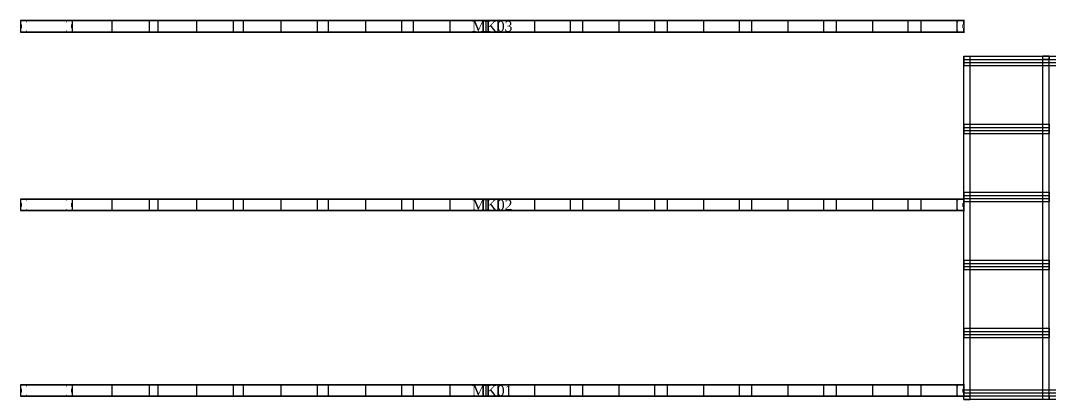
# Model space of a CAD drawing. Extents: x 0 to 11400, y -7652 to 0.
# Drawn here: x 0 to 7200, y -7652 to -5000 of the extents above; entities that cross this region are included whole.
import ezdxf
from ezdxf.enums import TextEntityAlignment as Align

# ---------------------------------------------------------------- set-up
doc = ezdxf.new("R2010")
doc.units = 0
for name, color, linetype in [('LCAD_Roof', 3, 'Continuous'), ('LCAD_Text', 6, 'Continuous'), ('LCAD_Truss', 4, 'Continuous')]:
    doc.layers.add(name, color=color, linetype=linetype)
doc.styles.add('Style1', font='TIMES.TTF')

msp = doc.modelspace()

# ---------------------------------------------------------------- linework, layer by layer
at = {"layer": 'LCAD_Roof'}
for p, q in [((6600, -5271.678386), (6600, -5250)), ((6600, -5250), (8999, -5250)), ((6600, -5250), (6600, -5293.316326)), ((6600, -5271.678386), (6600, -5250)), ((6600, -7630), (6600, -5250)), ((6600, -5250), (6645, -5250)), ((6645, -7630), (6645, -5250)), ((7199, -5250), (7154, -5250)), ((7154, -7630), (7154, -5250)), ((7199, -5250), (7199, -5271.678386)), ((7199, -7630), (7199, -5250)), ((6600, -5271.678386), (8999, -5271.678386)), ((6600, -5271.678386), (6600, -5314.994712)), ((6600, -7651.678386), (6600, -5271.678386)), ((6600, -5271.678386), (6645, -5271.678386)), ((6600, -5293.316326), (8999, -5293.316326)), ((6600, -5314.994712), (8999, -5314.994712)), ((6645, -7651.678386), (6645, -5271.678386)), ((7199, -5271.678386), (7154, -5271.678386)), ((7154, -7651.678386), (7154, -5271.678386)), ((7199, -7651.678386), (7199, -5271.678386)), ((6600, -5747.678386), (6600, -5726)), ((6600, -5726), (7199, -5726)), ((6600, -5726), (6600, -5769.316326)), ((6600, -5747.678386), (7199, -5747.678386)), ((6600, -5747.678386), (6600, -5790.994712)), ((7199, -5747.678386), (7199, -5726)), ((7199, -5726), (7199, -5769.316326)), ((7199, -5747.678386), (7199, -5790.994712)), ((6600, -5769.316326), (7199, -5769.316326)), ((6600, -5790.994712), (7199, -5790.994712)), ((6600, -6223.678386), (6600, -6202)), ((6600, -6202), (7199, -6202)), ((6600, -6202), (6600, -6245.316326)), ((6600, -6223.678386), (7199, -6223.678386)), ((6600, -6223.678386), (6600, -6266.994712)), ((6600, -6245.316326), (7199, -6245.316326)), ((7199, -6223.678386), (7199, -6202)), ((7199, -6202), (7199, -6245.316326)), ((7199, -6223.678386), (7199, -6266.994712)), ((6600, -6266.994712), (7199, -6266.994712)), ((6600, -6699.678386), (6600, -6678)), ((6600, -6678), (7199, -6678)), ((6600, -6678), (6600, -6721.316326)), ((7199, -6699.678386), (7199, -6678)), ((7199, -6678), (7199, -6721.316326)), ((6600, -6699.678386), (7199, -6699.678386)), ((6600, -6699.678386), (6600, -6742.994712)), ((6600, -6721.316326), (7199, -6721.316326)), ((6600, -6742.994712), (7199, -6742.994712)), ((7199, -6699.678386), (7199, -6742.994712)), ((6600, -7175.678386), (6600, -7154)), ((6600, -7154), (7199, -7154)), ((6600, -7154), (6600, -7197.316326)), ((6600, -7175.678386), (7199, -7175.678386)), ((6600, -7175.678386), (6600, -7218.994712)), ((6600, -7197.316326), (7199, -7197.316326)), ((7199, -7175.678386), (7199, -7154)), ((7199, -7154), (7199, -7197.316326)), ((7199, -7175.678386), (7199, -7218.994712)), ((6600, -7218.994712), (7199, -7218.994712)), ((6600, -7630), (6600, -7586.683674)), ((8999, -7586.683674), (6600, -7586.683674)), ((6600, -7651.678386), (6600, -7608.362059)), ((8999, -7608.362059), (6600, -7608.362059)), ((6600, -7651.678386), (6600, -7630)), ((8999, -7630), (6600, -7630)), ((6600, -7651.678386), (6600, -7630)), ((6600, -7630), (6645, -7630)), ((7199, -7630), (7154, -7630)), ((7199, -7630), (7199, -7651.678386)), ((8999, -7651.678386), (6600, -7651.678386)), ((6600, -7651.678386), (6645, -7651.678386)), ((7199, -7651.678386), (7154, -7651.678386))]:
    msp.add_line(p, q, dxfattribs=at)
at = {"layer": 'LCAD_Truss'}
for p, q in [((0, -5000), (0, -5080)), ((0, -5000), (6600, -5000)), ((0, -5000), (0, -5000)), ((0, -5000), (6600, -5000)), ((0, -5000), (0, -5080)), ((6600, -5000), (0, -5000)), ((0, -5000), (5.414912, -5000)), ((6605.414912, -5000), (5.414912, -5000)), ((361.933379, -5000), (341.211714, -5000)), ((618.551063, -5000), (341.211714, -5000)), ((361.933379, -5000), (361.933379, -5080)), ((639.272727, -5000), (361.933379, -5000)), ((639.272727, -5000), (618.551063, -5000)), ((639.272727, -5000), (639.272727, -5080)), ((900.254812, -5000), (639.272727, -5000)), ((639.272727, -5000), (667.411574, -5000)), ((639.272727, -5000), (639.272727, -5080)), ((928.393658, -5000), (667.411574, -5000)), ((900.254812, -5000), (900.254812, -5080)), ((900.254812, -5000), (928.393658, -5000)), ((960.88371, -5000), (932.713646, -5000)), ((1202.37539, -5000), (932.713646, -5000)), ((960.88371, -5000), (960.88371, -5080)), ((1230.545455, -5000), (960.88371, -5000)), ((1230.545455, -5000), (1202.37539, -5000)), ((1230.545455, -5000), (1230.545455, -5080)), ((1487.35826, -5000), (1230.545455, -5000)), ((1230.545455, -5000), (1263.724223, -5000)), ((1230.545455, -5000), (1230.545455, -5080)), ((1520.537029, -5000), (1263.724223, -5000)), ((1487.35826, -5000), (1487.35826, -5080)), ((1487.35826, -5000), (1520.537029, -5000)), ((1557.566185, -5000), (1524.366915, -5000)), ((1788.618912, -5000), (1524.366915, -5000)), ((1557.566185, -5000), (1557.566185, -5080)), ((1821.818182, -5000), (1557.566185, -5000)), ((1821.818182, -5000), (1788.618912, -5000)), ((1821.818182, -5000), (1821.818182, -5080)), ((2075.98227, -5000), (1821.818182, -5000)), ((1821.818182, -5000), (1858.288601, -5000)), ((1821.818182, -5000), (1821.818182, -5080)), ((2112.452689, -5000), (1858.288601, -5000)), ((2075.98227, -5000), (2075.98227, -5080)), ((2075.98227, -5000), (2112.452689, -5000)), ((2152.502073, -5000), (2116.01825, -5000)), ((2376.607086, -5000), (2116.01825, -5000)), ((2152.502073, -5000), (2152.502073, -5080)), ((2413.090909, -5000), (2152.502073, -5000)), ((2413.090909, -5000), (2376.607086, -5000)), ((2413.090909, -5000), (2413.090909, -5080)), ((2665.57165, -5000), (2413.090909, -5000)), ((2413.090909, -5000), (2451.733545, -5000)), ((2413.090909, -5000), (2413.090909, -5080)), ((2704.214286, -5000), (2451.733545, -5000)), ((2665.57165, -5000), (2665.57165, -5080)), ((2665.57165, -5000), (2704.214286, -5000)), ((2746.273797, -5000), (2707.622195, -5000)), ((2965.712034, -5000), (2707.622195, -5000)), ((2746.273797, -5000), (2746.273797, -5080)), ((3004.363636, -5000), (2746.273797, -5000)), ((3004.363636, -5000), (2965.712034, -5000)), ((3004.363636, -5000), (3004.363636, -5080)), ((3255.75017, -5000), (3004.363636, -5000)), ((3004.363636, -5000), (3044.480013, -5000)), ((3004.363636, -5000), (3004.363636, -5080)), ((3295.866546, -5000), (3044.480013, -5000)), ((3255.75017, -5000), (3255.75017, -5080)), ((3255.75017, -5000), (3295.866546, -5000)), ((3339.295905, -5000), (3299.173342, -5000)), ((3555.513801, -5000), (3299.173342, -5000)), ((3339.295905, -5000), (3339.295905, -5080)), ((3595.636364, -5000), (3339.295905, -5000)), ((3595.636364, -5000), (3555.513801, -5000)), ((3595.636364, -5000), (3595.636364, -5080)), ((3846.291273, -5000), (3595.636364, -5000)), ((3595.636364, -5000), (3636.784733, -5000)), ((3595.636364, -5000), (3595.636364, -5080)), ((3887.439643, -5000), (3636.784733, -5000)), ((3846.291273, -5000), (3846.291273, -5080)), ((3846.291273, -5000), (3887.439643, -5000)), ((3931.83099, -5000), (3890.678216, -5000)), ((4145.756317, -5000), (3890.678216, -5000)), ((3931.83099, -5000), (3931.83099, -5080)), ((4186.909091, -5000), (3931.83099, -5000)), ((4186.909091, -5000), (4145.756317, -5000)), ((4186.909091, -5000), (4186.909091, -5080)), ((4437.061325, -5000), (4186.909091, -5000)), ((4186.909091, -5000), (4228.802337, -5000)), ((4186.909091, -5000), (4186.909091, -5080)), ((4478.954571, -5000), (4228.802337, -5000)), ((4437.061325, -5000), (4437.061325, -5080)), ((4437.061325, -5000), (4478.954571, -5000)), ((4524.041586, -5000), (4482.145113, -5000)), ((4736.285345, -5000), (4482.145113, -5000)), ((4524.041586, -5000), (4524.041586, -5080)), ((4778.181818, -5000), (4524.041586, -5000)), ((4778.181818, -5000), (4736.285345, -5000)), ((4778.181818, -5000), (4778.181818, -5080)), ((5027.980207, -5000), (4778.181818, -5000)), ((4778.181818, -5000), (4820.627572, -5000)), ((4778.181818, -5000), (4778.181818, -5080)), ((5070.42596, -5000), (4820.627572, -5000)), ((5027.980207, -5000), (5027.980207, -5080)), ((5027.980207, -5000), (5070.42596, -5000)), ((5116.02967, -5000), (5073.581492, -5000)), ((5327.006367, -5000), (5073.581492, -5000)), ((5116.02967, -5000), (5116.02967, -5080)), ((5369.454545, -5000), (5116.02967, -5000)), ((5369.454545, -5000), (5327.006367, -5000)), ((5369.454545, -5000), (5369.454545, -5080)), ((5618.998609, -5000), (5369.454545, -5000)), ((5369.454545, -5000), (5412.320079, -5000)), ((5369.454545, -5000), (5369.454545, -5080)), ((5661.864142, -5000), (5412.320079, -5000)), ((5618.998609, -5000), (5618.998609, -5080)), ((5618.998609, -5000), (5661.864142, -5000)), ((5707.860807, -5000), (5664.99341, -5000)), ((5917.859876, -5000), (5664.99341, -5000)), ((5707.860807, -5000), (5707.860807, -5080)), ((5960.727273, -5000), (5707.860807, -5000)), ((5960.727273, -5000), (5917.859876, -5000)), ((5960.727273, -5000), (5960.727273, -5080)), ((6210.085307, -5000), (5960.727273, -5000)), ((5960.727273, -5000), (6003.918509, -5000)), ((5960.727273, -5000), (5960.727273, -5080)), ((6253.276544, -5000), (6003.918509, -5000)), ((6210.085307, -5000), (6210.085307, -5080)), ((6210.085307, -5000), (6253.276544, -5000)), ((6299.578323, -5000), (6256.385626, -5000)), ((6508.807303, -5000), (6256.385626, -5000)), ((6299.578323, -5000), (6299.578323, -5080)), ((6552, -5000), (6299.578323, -5000)), ((6552, -5000), (6508.807303, -5000)), ((6552, -5000), (6552, -5080)), ((6600, -5000), (6600, -5080)), ((6600, -5000), (6600, -5000)), ((6600, -5000), (6600, -5080)), ((6600, -5000), (6605.414912, -5000)), ((0, -5080), (6600, -5080)), ((0, -5080), (0, -5080)), ((0, -5080), (6600, -5080)), ((6600, -5080), (0, -5080)), ((0, -5080), (5.414912, -5080)), ((6605.414912, -5080), (5.414912, -5080)), ((361.933379, -5080), (341.211714, -5080)), ((618.551063, -5080), (341.211714, -5080)), ((639.272727, -5080), (361.933379, -5080)), ((639.272727, -5080), (618.551063, -5080)), ((900.254812, -5080), (639.272727, -5080)), ((639.272727, -5080), (667.411574, -5080)), ((928.393658, -5080), (667.411574, -5080)), ((900.254812, -5080), (928.393658, -5080)), ((960.88371, -5080), (932.713646, -5080)), ((1202.37539, -5080), (932.713646, -5080)), ((1230.545455, -5080), (960.88371, -5080)), ((1230.545455, -5080), (1202.37539, -5080)), ((1487.35826, -5080), (1230.545455, -5080)), ((1230.545455, -5080), (1263.724223, -5080)), ((1520.537029, -5080), (1263.724223, -5080)), ((1487.35826, -5080), (1520.537029, -5080)), ((1557.566185, -5080), (1524.366915, -5080)), ((1788.618912, -5080), (1524.366915, -5080)), ((1821.818182, -5080), (1557.566185, -5080)), ((1821.818182, -5080), (1788.618912, -5080)), ((2075.98227, -5080), (1821.818182, -5080)), ((1821.818182, -5080), (1858.288601, -5080)), ((2112.452689, -5080), (1858.288601, -5080)), ((2075.98227, -5080), (2112.452689, -5080)), ((2152.502073, -5080), (2116.01825, -5080)), ((2376.607086, -5080), (2116.01825, -5080)), ((2413.090909, -5080), (2152.502073, -5080)), ((2413.090909, -5080), (2376.607086, -5080)), ((2665.57165, -5080), (2413.090909, -5080)), ((2413.090909, -5080), (2451.733545, -5080)), ((2704.214286, -5080), (2451.733545, -5080)), ((2665.57165, -5080), (2704.214286, -5080)), ((2746.273797, -5080), (2707.622195, -5080)), ((2965.712034, -5080), (2707.622195, -5080)), ((3004.363636, -5080), (2746.273797, -5080)), ((3004.363636, -5080), (2965.712034, -5080)), ((3255.75017, -5080), (3004.363636, -5080)), ((3004.363636, -5080), (3044.480013, -5080)), ((3295.866546, -5080), (3044.480013, -5080)), ((3255.75017, -5080), (3295.866546, -5080)), ((3339.295905, -5080), (3299.173342, -5080)), ((3555.513801, -5080), (3299.173342, -5080)), ((3595.636364, -5080), (3339.295905, -5080)), ((3595.636364, -5080), (3555.513801, -5080)), ((3846.291273, -5080), (3595.636364, -5080)), ((3595.636364, -5080), (3636.784733, -5080)), ((3887.439643, -5080), (3636.784733, -5080)), ((3846.291273, -5080), (3887.439643, -5080)), ((3931.83099, -5080), (3890.678216, -5080)), ((4145.756317, -5080), (3890.678216, -5080)), ((4186.909091, -5080), (3931.83099, -5080)), ((4186.909091, -5080), (4145.756317, -5080)), ((4437.061325, -5080), (4186.909091, -5080)), ((4186.909091, -5080), (4228.802337, -5080)), ((4478.954571, -5080), (4228.802337, -5080)), ((4437.061325, -5080), (4478.954571, -5080)), ((4524.041586, -5080), (4482.145113, -5080)), ((4736.285345, -5080), (4482.145113, -5080)), ((4778.181818, -5080), (4524.041586, -5080)), ((4778.181818, -5080), (4736.285345, -5080)), ((5027.980207, -5080), (4778.181818, -5080)), ((4778.181818, -5080), (4820.627572, -5080)), ((5070.42596, -5080), (4820.627572, -5080)), ((5027.980207, -5080), (5070.42596, -5080)), ((5116.02967, -5080), (5073.581492, -5080)), ((5327.006367, -5080), (5073.581492, -5080)), ((5369.454545, -5080), (5116.02967, -5080)), ((5369.454545, -5080), (5327.006367, -5080)), ((5618.998609, -5080), (5369.454545, -5080)), ((5369.454545, -5080), (5412.320079, -5080)), ((5661.864142, -5080), (5412.320079, -5080)), ((5618.998609, -5080), (5661.864142, -5080)), ((5707.860807, -5080), (5664.99341, -5080)), ((5917.859876, -5080), (5664.99341, -5080)), ((5960.727273, -5080), (5707.860807, -5080)), ((5960.727273, -5080), (5917.859876, -5080)), ((6210.085307, -5080), (5960.727273, -5080)), ((5960.727273, -5080), (6003.918509, -5080)), ((6253.276544, -5080), (6003.918509, -5080)), ((6210.085307, -5080), (6253.276544, -5080)), ((6299.578323, -5080), (6256.385626, -5080)), ((6508.807303, -5080), (6256.385626, -5080)), ((6552, -5080), (6299.578323, -5080)), ((6552, -5080), (6508.807303, -5080)), ((6600, -5080), (6600, -5080)), ((6600, -5080), (6605.414912, -5080)), ((0, -6250), (0, -6330)), ((0, -6250), (6600, -6250)), ((0, -6250), (0, -6250)), ((0, -6250), (6600, -6250)), ((0, -6250), (0, -6330)), ((6600, -6250), (0, -6250)), ((0, -6250), (5.414912, -6250)), ((6605.414912, -6250), (5.414912, -6250)), ((361.933379, -6250), (341.211714, -6250)), ((618.551063, -6250), (341.211714, -6250)), ((361.933379, -6250), (361.933379, -6330)), ((639.272727, -6250), (361.933379, -6250)), ((639.272727, -6250), (618.551063, -6250)), ((639.272727, -6250), (639.272727, -6330)), ((900.254812, -6250), (639.272727, -6250)), ((639.272727, -6250), (667.411574, -6250)), ((639.272727, -6250), (639.272727, -6330)), ((928.393658, -6250), (667.411574, -6250)), ((900.254812, -6250), (900.254812, -6330)), ((900.254812, -6250), (928.393658, -6250)), ((960.88371, -6250), (932.713646, -6250)), ((1202.37539, -6250), (932.713646, -6250)), ((960.88371, -6250), (960.88371, -6330)), ((1230.545455, -6250), (960.88371, -6250)), ((1230.545455, -6250), (1202.37539, -6250)), ((1230.545455, -6250), (1230.545455, -6330)), ((1487.35826, -6250), (1230.545455, -6250)), ((1230.545455, -6250), (1263.724223, -6250)), ((1230.545455, -6250), (1230.545455, -6330)), ((1520.537029, -6250), (1263.724223, -6250)), ((1487.35826, -6250), (1487.35826, -6330)), ((1487.35826, -6250), (1520.537029, -6250)), ((1557.566185, -6250), (1524.366915, -6250)), ((1788.618912, -6250), (1524.366915, -6250)), ((1557.566185, -6250), (1557.566185, -6330)), ((1821.818182, -6250), (1557.566185, -6250)), ((1821.818182, -6250), (1788.618912, -6250)), ((1821.818182, -6250), (1821.818182, -6330)), ((2075.98227, -6250), (1821.818182, -6250)), ((1821.818182, -6250), (1858.288601, -6250)), ((1821.818182, -6250), (1821.818182, -6330)), ((2112.452689, -6250), (1858.288601, -6250)), ((2075.98227, -6250), (2075.98227, -6330)), ((2075.98227, -6250), (2112.452689, -6250)), ((2152.502073, -6250), (2116.01825, -6250)), ((2376.607086, -6250), (2116.01825, -6250)), ((2152.502073, -6250), (2152.502073, -6330)), ((2413.090909, -6250), (2152.502073, -6250)), ((2413.090909, -6250), (2376.607086, -6250)), ((2413.090909, -6250), (2413.090909, -6330)), ((2665.57165, -6250), (2413.090909, -6250)), ((2413.090909, -6250), (2451.733545, -6250)), ((2413.090909, -6250), (2413.090909, -6330)), ((2704.214286, -6250), (2451.733545, -6250)), ((2665.57165, -6250), (2665.57165, -6330)), ((2665.57165, -6250), (2704.214286, -6250)), ((2746.273797, -6250), (2707.622195, -6250)), ((2965.712034, -6250), (2707.622195, -6250)), ((2746.273797, -6250), (2746.273797, -6330)), ((3004.363636, -6250), (2746.273797, -6250)), ((3004.363636, -6250), (2965.712034, -6250)), ((3004.363636, -6250), (3004.363636, -6330)), ((3255.75017, -6250), (3004.363636, -6250)), ((3004.363636, -6250), (3044.480013, -6250)), ((3004.363636, -6250), (3004.363636, -6330)), ((3295.866546, -6250), (3044.480013, -6250)), ((3255.75017, -6250), (3255.75017, -6330)), ((3255.75017, -6250), (3295.866546, -6250)), ((3339.295905, -6250), (3299.173342, -6250)), ((3555.513801, -6250), (3299.173342, -6250)), ((3339.295905, -6250), (3339.295905, -6330)), ((3595.636364, -6250), (3339.295905, -6250)), ((3595.636364, -6250), (3555.513801, -6250)), ((3595.636364, -6250), (3595.636364, -6330)), ((3846.291273, -6250), (3595.636364, -6250)), ((3595.636364, -6250), (3636.784733, -6250)), ((3595.636364, -6250), (3595.636364, -6330)), ((3887.439643, -6250), (3636.784733, -6250)), ((3846.291273, -6250), (3846.291273, -6330)), ((3846.291273, -6250), (3887.439643, -6250)), ((3931.83099, -6250), (3890.678216, -6250)), ((4145.756317, -6250), (3890.678216, -6250)), ((3931.83099, -6250), (3931.83099, -6330)), ((4186.909091, -6250), (3931.83099, -6250)), ((4186.909091, -6250), (4145.756317, -6250)), ((4186.909091, -6250), (4186.909091, -6330)), ((4437.061325, -6250), (4186.909091, -6250)), ((4186.909091, -6250), (4228.802337, -6250)), ((4186.909091, -6250), (4186.909091, -6330)), ((4478.954571, -6250), (4228.802337, -6250)), ((4437.061325, -6250), (4437.061325, -6330)), ((4437.061325, -6250), (4478.954571, -6250)), ((4524.041586, -6250), (4482.145113, -6250)), ((4736.285345, -6250), (4482.145113, -6250)), ((4524.041586, -6250), (4524.041586, -6330)), ((4778.181818, -6250), (4524.041586, -6250)), ((4778.181818, -6250), (4736.285345, -6250)), ((4778.181818, -6250), (4778.181818, -6330)), ((5027.980207, -6250), (4778.181818, -6250)), ((4778.181818, -6250), (4820.627572, -6250)), ((4778.181818, -6250), (4778.181818, -6330)), ((5070.42596, -6250), (4820.627572, -6250)), ((5027.980207, -6250), (5027.980207, -6330)), ((5027.980207, -6250), (5070.42596, -6250)), ((5116.02967, -6250), (5073.581492, -6250)), ((5327.006367, -6250), (5073.581492, -6250)), ((5116.02967, -6250), (5116.02967, -6330)), ((5369.454545, -6250), (5116.02967, -6250)), ((5369.454545, -6250), (5327.006367, -6250)), ((5369.454545, -6250), (5369.454545, -6330)), ((5618.998609, -6250), (5369.454545, -6250)), ((5369.454545, -6250), (5412.320079, -6250)), ((5369.454545, -6250), (5369.454545, -6330)), ((5661.864142, -6250), (5412.320079, -6250)), ((5618.998609, -6250), (5618.998609, -6330)), ((5618.998609, -6250), (5661.864142, -6250)), ((5707.860807, -6250), (5664.99341, -6250)), ((5917.859876, -6250), (5664.99341, -6250)), ((5707.860807, -6250), (5707.860807, -6330)), ((5960.727273, -6250), (5707.860807, -6250)), ((5960.727273, -6250), (5917.859876, -6250)), ((5960.727273, -6250), (5960.727273, -6330)), ((6210.085307, -6250), (5960.727273, -6250)), ((5960.727273, -6250), (6003.918509, -6250)), ((5960.727273, -6250), (5960.727273, -6330)), ((6253.276544, -6250), (6003.918509, -6250)), ((6210.085307, -6250), (6210.085307, -6330)), ((6210.085307, -6250), (6253.276544, -6250)), ((6299.578323, -6250), (6256.385626, -6250)), ((6508.807303, -6250), (6256.385626, -6250)), ((6299.578323, -6250), (6299.578323, -6330)), ((6552, -6250), (6299.578323, -6250)), ((6552, -6250), (6508.807303, -6250)), ((6552, -6250), (6552, -6330)), ((6600, -6250), (6600, -6330)), ((6600, -6250), (6600, -6250)), ((6600, -6250), (6600, -6330)), ((6600, -6250), (6605.414912, -6250)), ((0, -6330), (6600, -6330)), ((0, -6330), (0, -6330)), ((0, -6330), (6600, -6330)), ((6600, -6330), (0, -6330)), ((0, -6330), (5.414912, -6330)), ((6605.414912, -6330), (5.414912, -6330)), ((361.933379, -6330), (341.211714, -6330)), ((618.551063, -6330), (341.211714, -6330)), ((639.272727, -6330), (361.933379, -6330)), ((639.272727, -6330), (618.551063, -6330)), ((900.254812, -6330), (639.272727, -6330)), ((639.272727, -6330), (667.411574, -6330)), ((928.393658, -6330), (667.411574, -6330)), ((900.254812, -6330), (928.393658, -6330)), ((960.88371, -6330), (932.713646, -6330)), ((1202.37539, -6330), (932.713646, -6330)), ((1230.545455, -6330), (960.88371, -6330)), ((1230.545455, -6330), (1202.37539, -6330)), ((1487.35826, -6330), (1230.545455, -6330)), ((1230.545455, -6330), (1263.724223, -6330)), ((1520.537029, -6330), (1263.724223, -6330)), ((1487.35826, -6330), (1520.537029, -6330)), ((1557.566185, -6330), (1524.366915, -6330)), ((1788.618912, -6330), (1524.366915, -6330)), ((1821.818182, -6330), (1557.566185, -6330)), ((1821.818182, -6330), (1788.618912, -6330)), ((2075.98227, -6330), (1821.818182, -6330)), ((1821.818182, -6330), (1858.288601, -6330)), ((2112.452689, -6330), (1858.288601, -6330)), ((2075.98227, -6330), (2112.452689, -6330)), ((2152.502073, -6330), (2116.01825, -6330)), ((2376.607086, -6330), (2116.01825, -6330)), ((2413.090909, -6330), (2152.502073, -6330)), ((2413.090909, -6330), (2376.607086, -6330)), ((2665.57165, -6330), (2413.090909, -6330)), ((2413.090909, -6330), (2451.733545, -6330)), ((2704.214286, -6330), (2451.733545, -6330)), ((2665.57165, -6330), (2704.214286, -6330)), ((2746.273797, -6330), (2707.622195, -6330)), ((2965.712034, -6330), (2707.622195, -6330)), ((3004.363636, -6330), (2746.273797, -6330)), ((3004.363636, -6330), (2965.712034, -6330)), ((3255.75017, -6330), (3004.363636, -6330)), ((3004.363636, -6330), (3044.480013, -6330)), ((3295.866546, -6330), (3044.480013, -6330)), ((3255.75017, -6330), (3295.866546, -6330)), ((3339.295905, -6330), (3299.173342, -6330)), ((3555.513801, -6330), (3299.173342, -6330)), ((3595.636364, -6330), (3339.295905, -6330)), ((3595.636364, -6330), (3555.513801, -6330)), ((3846.291273, -6330), (3595.636364, -6330)), ((3595.636364, -6330), (3636.784733, -6330)), ((3887.439643, -6330), (3636.784733, -6330)), ((3846.291273, -6330), (3887.439643, -6330)), ((3931.83099, -6330), (3890.678216, -6330)), ((4145.756317, -6330), (3890.678216, -6330)), ((4186.909091, -6330), (3931.83099, -6330)), ((4186.909091, -6330), (4145.756317, -6330)), ((4437.061325, -6330), (4186.909091, -6330)), ((4186.909091, -6330), (4228.802337, -6330)), ((4478.954571, -6330), (4228.802337, -6330)), ((4437.061325, -6330), (4478.954571, -6330)), ((4524.041586, -6330), (4482.145113, -6330)), ((4736.285345, -6330), (4482.145113, -6330)), ((4778.181818, -6330), (4524.041586, -6330)), ((4778.181818, -6330), (4736.285345, -6330)), ((5027.980207, -6330), (4778.181818, -6330)), ((4778.181818, -6330), (4820.627572, -6330)), ((5070.42596, -6330), (4820.627572, -6330)), ((5027.980207, -6330), (5070.42596, -6330)), ((5116.02967, -6330), (5073.581492, -6330)), ((5327.006367, -6330), (5073.581492, -6330)), ((5369.454545, -6330), (5116.02967, -6330)), ((5369.454545, -6330), (5327.006367, -6330)), ((5618.998609, -6330), (5369.454545, -6330)), ((5369.454545, -6330), (5412.320079, -6330)), ((5661.864142, -6330), (5412.320079, -6330)), ((5618.998609, -6330), (5661.864142, -6330)), ((5707.860807, -6330), (5664.99341, -6330)), ((5917.859876, -6330), (5664.99341, -6330)), ((5960.727273, -6330), (5707.860807, -6330)), ((5960.727273, -6330), (5917.859876, -6330)), ((6210.085307, -6330), (5960.727273, -6330)), ((5960.727273, -6330), (6003.918509, -6330)), ((6253.276544, -6330), (6003.918509, -6330)), ((6210.085307, -6330), (6253.276544, -6330)), ((6299.578323, -6330), (6256.385626, -6330)), ((6508.807303, -6330), (6256.385626, -6330)), ((6552, -6330), (6299.578323, -6330)), ((6552, -6330), (6508.807303, -6330)), ((6600, -6330), (6600, -6330)), ((6600, -6330), (6605.414912, -6330)), ((0, -7550), (0, -7630)), ((0, -7550), (6600, -7550)), ((0, -7550), (0, -7550)), ((0, -7550), (6600, -7550)), ((0, -7550), (0, -7630)), ((6600, -7550), (0, -7550)), ((0, -7550), (5.414912, -7550)), ((6605.414912, -7550), (5.414912, -7550)), ((361.933379, -7550), (341.211714, -7550)), ((618.551063, -7550), (341.211714, -7550)), ((361.933379, -7550), (361.933379, -7630)), ((639.272727, -7550), (361.933379, -7550)), ((639.272727, -7550), (618.551063, -7550)), ((639.272727, -7550), (639.272727, -7630)), ((900.254812, -7550), (639.272727, -7550)), ((639.272727, -7550), (667.411574, -7550)), ((639.272727, -7550), (639.272727, -7630)), ((928.393658, -7550), (667.411574, -7550)), ((900.254812, -7550), (900.254812, -7630)), ((900.254812, -7550), (928.393658, -7550)), ((960.88371, -7550), (932.713646, -7550)), ((1202.37539, -7550), (932.713646, -7550)), ((960.88371, -7550), (960.88371, -7630)), ((1230.545455, -7550), (960.88371, -7550)), ((1230.545455, -7550), (1202.37539, -7550)), ((1230.545455, -7550), (1230.545455, -7630)), ((1487.35826, -7550), (1230.545455, -7550)), ((1230.545455, -7550), (1263.724223, -7550)), ((1230.545455, -7550), (1230.545455, -7630)), ((1520.537029, -7550), (1263.724223, -7550)), ((1487.35826, -7550), (1487.35826, -7630)), ((1487.35826, -7550), (1520.537029, -7550)), ((1557.566185, -7550), (1524.366915, -7550)), ((1788.618912, -7550), (1524.366915, -7550)), ((1557.566185, -7550), (1557.566185, -7630)), ((1821.818182, -7550), (1557.566185, -7550)), ((1821.818182, -7550), (1788.618912, -7550)), ((1821.818182, -7550), (1821.818182, -7630)), ((2075.98227, -7550), (1821.818182, -7550)), ((1821.818182, -7550), (1858.288601, -7550)), ((1821.818182, -7550), (1821.818182, -7630)), ((2112.452689, -7550), (1858.288601, -7550)), ((2075.98227, -7550), (2075.98227, -7630)), ((2075.98227, -7550), (2112.452689, -7550)), ((2152.502073, -7550), (2116.01825, -7550)), ((2376.607086, -7550), (2116.01825, -7550)), ((2152.502073, -7550), (2152.502073, -7630)), ((2413.090909, -7550), (2152.502073, -7550)), ((2413.090909, -7550), (2376.607086, -7550)), ((2413.090909, -7550), (2413.090909, -7630)), ((2665.57165, -7550), (2413.090909, -7550)), ((2413.090909, -7550), (2451.733545, -7550)), ((2413.090909, -7550), (2413.090909, -7630)), ((2704.214286, -7550), (2451.733545, -7550)), ((2665.57165, -7550), (2665.57165, -7630)), ((2665.57165, -7550), (2704.214286, -7550)), ((2746.273797, -7550), (2707.622195, -7550)), ((2965.712034, -7550), (2707.622195, -7550)), ((2746.273797, -7550), (2746.273797, -7630)), ((3004.363636, -7550), (2746.273797, -7550)), ((3004.363636, -7550), (2965.712034, -7550)), ((3004.363636, -7550), (3004.363636, -7630)), ((3255.75017, -7550), (3004.363636, -7550)), ((3004.363636, -7550), (3044.480013, -7550)), ((3004.363636, -7550), (3004.363636, -7630)), ((3295.866546, -7550), (3044.480013, -7550)), ((3255.75017, -7550), (3255.75017, -7630)), ((3255.75017, -7550), (3295.866546, -7550)), ((3339.295905, -7550), (3299.173342, -7550)), ((3555.513801, -7550), (3299.173342, -7550)), ((3339.295905, -7550), (3339.295905, -7630)), ((3595.636364, -7550), (3339.295905, -7550)), ((3595.636364, -7550), (3555.513801, -7550)), ((3595.636364, -7550), (3595.636364, -7630)), ((3846.291273, -7550), (3595.636364, -7550)), ((3595.636364, -7550), (3636.784733, -7550)), ((3595.636364, -7550), (3595.636364, -7630)), ((3887.439643, -7550), (3636.784733, -7550)), ((3846.291273, -7550), (3846.291273, -7630)), ((3846.291273, -7550), (3887.439643, -7550)), ((3931.83099, -7550), (3890.678216, -7550)), ((4145.756317, -7550), (3890.678216, -7550)), ((3931.83099, -7550), (3931.83099, -7630)), ((4186.909091, -7550), (3931.83099, -7550)), ((4186.909091, -7550), (4145.756317, -7550)), ((4186.909091, -7550), (4186.909091, -7630)), ((4437.061325, -7550), (4186.909091, -7550)), ((4186.909091, -7550), (4228.802337, -7550)), ((4186.909091, -7550), (4186.909091, -7630)), ((4478.954571, -7550), (4228.802337, -7550)), ((4437.061325, -7550), (4437.061325, -7630)), ((4437.061325, -7550), (4478.954571, -7550)), ((4524.041586, -7550), (4482.145113, -7550)), ((4736.285345, -7550), (4482.145113, -7550)), ((4524.041586, -7550), (4524.041586, -7630)), ((4778.181818, -7550), (4524.041586, -7550)), ((4778.181818, -7550), (4736.285345, -7550)), ((4778.181818, -7550), (4778.181818, -7630)), ((5027.980207, -7550), (4778.181818, -7550)), ((4778.181818, -7550), (4820.627572, -7550)), ((4778.181818, -7550), (4778.181818, -7630)), ((5070.42596, -7550), (4820.627572, -7550)), ((5027.980207, -7550), (5027.980207, -7630)), ((5027.980207, -7550), (5070.42596, -7550)), ((5116.02967, -7550), (5073.581492, -7550)), ((5327.006367, -7550), (5073.581492, -7550)), ((5116.02967, -7550), (5116.02967, -7630)), ((5369.454545, -7550), (5116.02967, -7550)), ((5369.454545, -7550), (5327.006367, -7550)), ((5369.454545, -7550), (5369.454545, -7630)), ((5618.998609, -7550), (5369.454545, -7550)), ((5369.454545, -7550), (5412.320079, -7550)), ((5369.454545, -7550), (5369.454545, -7630)), ((5661.864142, -7550), (5412.320079, -7550)), ((5618.998609, -7550), (5618.998609, -7630)), ((5618.998609, -7550), (5661.864142, -7550)), ((5707.860807, -7550), (5664.99341, -7550)), ((5917.859876, -7550), (5664.99341, -7550)), ((5707.860807, -7550), (5707.860807, -7630)), ((5960.727273, -7550), (5707.860807, -7550)), ((5960.727273, -7550), (5917.859876, -7550)), ((5960.727273, -7550), (5960.727273, -7630)), ((6210.085307, -7550), (5960.727273, -7550)), ((5960.727273, -7550), (6003.918509, -7550)), ((5960.727273, -7550), (5960.727273, -7630)), ((6253.276544, -7550), (6003.918509, -7550)), ((6210.085307, -7550), (6210.085307, -7630)), ((6210.085307, -7550), (6253.276544, -7550)), ((6299.578323, -7550), (6256.385626, -7550)), ((6508.807303, -7550), (6256.385626, -7550)), ((6299.578323, -7550), (6299.578323, -7630)), ((6552, -7550), (6299.578323, -7550)), ((6552, -7550), (6508.807303, -7550)), ((6552, -7550), (6552, -7630)), ((6600, -7550), (6600, -7630)), ((6600, -7550), (6600, -7550)), ((6600, -7550), (6600, -7630)), ((6600, -7550), (6605.414912, -7550)), ((0, -7630), (6600, -7630)), ((0, -7630), (0, -7630)), ((0, -7630), (6600, -7630)), ((6600, -7630), (0, -7630)), ((0, -7630), (5.414912, -7630)), ((6605.414912, -7630), (5.414912, -7630)), ((361.933379, -7630), (341.211714, -7630)), ((618.551063, -7630), (341.211714, -7630)), ((639.272727, -7630), (361.933379, -7630)), ((639.272727, -7630), (618.551063, -7630)), ((900.254812, -7630), (639.272727, -7630)), ((639.272727, -7630), (667.411574, -7630)), ((928.393658, -7630), (667.411574, -7630)), ((900.254812, -7630), (928.393658, -7630)), ((960.88371, -7630), (932.713646, -7630)), ((1202.37539, -7630), (932.713646, -7630)), ((1230.545455, -7630), (960.88371, -7630)), ((1230.545455, -7630), (1202.37539, -7630)), ((1487.35826, -7630), (1230.545455, -7630)), ((1230.545455, -7630), (1263.724223, -7630)), ((1520.537029, -7630), (1263.724223, -7630)), ((1487.35826, -7630), (1520.537029, -7630)), ((1557.566185, -7630), (1524.366915, -7630)), ((1788.618912, -7630), (1524.366915, -7630)), ((1821.818182, -7630), (1557.566185, -7630)), ((1821.818182, -7630), (1788.618912, -7630)), ((2075.98227, -7630), (1821.818182, -7630)), ((1821.818182, -7630), (1858.288601, -7630)), ((2112.452689, -7630), (1858.288601, -7630)), ((2075.98227, -7630), (2112.452689, -7630)), ((2152.502073, -7630), (2116.01825, -7630)), ((2376.607086, -7630), (2116.01825, -7630)), ((2413.090909, -7630), (2152.502073, -7630)), ((2413.090909, -7630), (2376.607086, -7630)), ((2665.57165, -7630), (2413.090909, -7630)), ((2413.090909, -7630), (2451.733545, -7630)), ((2704.214286, -7630), (2451.733545, -7630)), ((2665.57165, -7630), (2704.214286, -7630)), ((2746.273797, -7630), (2707.622195, -7630)), ((2965.712034, -7630), (2707.622195, -7630)), ((3004.363636, -7630), (2746.273797, -7630)), ((3004.363636, -7630), (2965.712034, -7630)), ((3255.75017, -7630), (3004.363636, -7630)), ((3004.363636, -7630), (3044.480013, -7630)), ((3295.866546, -7630), (3044.480013, -7630)), ((3255.75017, -7630), (3295.866546, -7630)), ((3339.295905, -7630), (3299.173342, -7630)), ((3555.513801, -7630), (3299.173342, -7630)), ((3595.636364, -7630), (3339.295905, -7630)), ((3595.636364, -7630), (3555.513801, -7630)), ((3846.291273, -7630), (3595.636364, -7630)), ((3595.636364, -7630), (3636.784733, -7630)), ((3887.439643, -7630), (3636.784733, -7630)), ((3846.291273, -7630), (3887.439643, -7630)), ((3931.83099, -7630), (3890.678216, -7630)), ((4145.756317, -7630), (3890.678216, -7630)), ((4186.909091, -7630), (3931.83099, -7630)), ((4186.909091, -7630), (4145.756317, -7630)), ((4437.061325, -7630), (4186.909091, -7630)), ((4186.909091, -7630), (4228.802337, -7630)), ((4478.954571, -7630), (4228.802337, -7630)), ((4437.061325, -7630), (4478.954571, -7630)), ((4524.041586, -7630), (4482.145113, -7630)), ((4736.285345, -7630), (4482.145113, -7630)), ((4778.181818, -7630), (4524.041586, -7630)), ((4778.181818, -7630), (4736.285345, -7630)), ((5027.980207, -7630), (4778.181818, -7630)), ((4778.181818, -7630), (4820.627572, -7630)), ((5070.42596, -7630), (4820.627572, -7630)), ((5027.980207, -7630), (5070.42596, -7630)), ((5116.02967, -7630), (5073.581492, -7630)), ((5327.006367, -7630), (5073.581492, -7630)), ((5369.454545, -7630), (5116.02967, -7630)), ((5369.454545, -7630), (5327.006367, -7630)), ((5618.998609, -7630), (5369.454545, -7630)), ((5369.454545, -7630), (5412.320079, -7630)), ((5661.864142, -7630), (5412.320079, -7630)), ((5618.998609, -7630), (5661.864142, -7630)), ((5707.860807, -7630), (5664.99341, -7630)), ((5917.859876, -7630), (5664.99341, -7630)), ((5960.727273, -7630), (5707.860807, -7630)), ((5960.727273, -7630), (5917.859876, -7630)), ((6210.085307, -7630), (5960.727273, -7630)), ((5960.727273, -7630), (6003.918509, -7630)), ((6253.276544, -7630), (6003.918509, -7630)), ((6210.085307, -7630), (6253.276544, -7630)), ((6299.578323, -7630), (6256.385626, -7630)), ((6508.807303, -7630), (6256.385626, -7630)), ((6552, -7630), (6299.578323, -7630)), ((6552, -7630), (6508.807303, -7630)), ((6600, -7630), (6600, -7630)), ((6600, -7630), (6605.414912, -7630))]:
    msp.add_line(p, q, dxfattribs=at)
for points in [[(4.787234, -5025.466857), (4.787234, -5002.857143), (0, -5026.668571), (0, -5000)], [(4.787234, -5002.857143), (40.212766, -5002.857143), (0, -5000), (45, -5000)], [(9.574468, -5028.324), (4.787234, -5025.466857), (4.787234, -5029.525714), (0, -5026.668571)], [(9.574468, -5051.676), (9.574468, -5028.324), (4.787234, -5050.474286), (4.787234, -5029.525714)], [(40.212766, -5011.428571), (45, -5011.428571), (40.212766, -5002.857143), (45, -5000)], [(357.145766, -5002.857143), (321.720234, -5002.857143), (361.933, -5000), (316.933, -5000)], [(321.720234, -5011.428571), (316.933, -5011.428571), (321.720234, -5002.857143), (316.933, -5000)], [(352.358532, -5028.324), (357.145766, -5025.466857), (357.145766, -5029.525714), (361.933, -5026.668571)], [(352.358532, -5051.676), (352.358532, -5028.324), (357.145766, -5050.474286), (357.145766, -5029.525714)], [(357.145766, -5025.466857), (357.145766, -5002.857143), (361.933, -5026.668571), (361.933, -5000)], [(6595.212766, -5002.857143), (6559.787234, -5002.857143), (6600, -5000), (6555, -5000)], [(6559.787234, -5011.428571), (6555, -5011.428571), (6559.787234, -5002.857143), (6555, -5000)], [(6590.425532, -5028.324), (6595.212766, -5025.466857), (6595.212766, -5029.525714), (6600, -5026.668571)], [(6590.425532, -5051.676), (6590.425532, -5028.324), (6595.212766, -5050.474286), (6595.212766, -5029.525714)], [(6595.212766, -5025.466857), (6595.212766, -5002.857143), (6600, -5026.668571), (6600, -5000)], [(4.787234, -5054.533143), (9.574468, -5051.676), (0, -5053.331429), (4.787234, -5050.474286)], [(0, -5080), (4.787234, -5077.142857), (0, -5053.331429), (4.787234, -5054.533143)], [(0, -5080), (45, -5080), (4.787234, -5077.142857), (40.212766, -5077.142857)], [(45, -5080), (45, -5068.571429), (40.212766, -5077.142857), (40.212766, -5068.571429)], [(316.933, -5080), (316.933, -5068.571429), (321.720234, -5077.142857), (321.720234, -5068.571429)], [(361.933, -5080), (316.933, -5080), (357.145766, -5077.142857), (321.720234, -5077.142857)], [(357.145766, -5054.533143), (352.358532, -5051.676), (361.933, -5053.331429), (357.145766, -5050.474286)], [(361.933, -5080), (357.145766, -5077.142857), (361.933, -5053.331429), (357.145766, -5054.533143)], [(6555, -5080), (6555, -5068.571429), (6559.787234, -5077.142857), (6559.787234, -5068.571429)], [(6600, -5080), (6555, -5080), (6595.212766, -5077.142857), (6559.787234, -5077.142857)], [(6595.212766, -5054.533143), (6590.425532, -5051.676), (6600, -5053.331429), (6595.212766, -5050.474286)], [(6600, -5080), (6595.212766, -5077.142857), (6600, -5053.331429), (6595.212766, -5054.533143)], [(4.787234, -6275.466857), (4.787234, -6252.857143), (0, -6276.668571), (0, -6250)], [(4.787234, -6252.857143), (40.212766, -6252.857143), (0, -6250), (45, -6250)], [(40.212766, -6261.428571), (45, -6261.428571), (40.212766, -6252.857143), (45, -6250)], [(357.145766, -6252.857143), (321.720234, -6252.857143), (361.933, -6250), (316.933, -6250)], [(321.720234, -6261.428571), (316.933, -6261.428571), (321.720234, -6252.857143), (316.933, -6250)], [(357.145766, -6275.466857), (357.145766, -6252.857143), (361.933, -6276.668571), (361.933, -6250)], [(6595.212766, -6252.857143), (6559.787234, -6252.857143), (6600, -6250), (6555, -6250)], [(6559.787234, -6261.428571), (6555, -6261.428571), (6559.787234, -6252.857143), (6555, -6250)], [(6595.212766, -6275.466857), (6595.212766, -6252.857143), (6600, -6276.668571), (6600, -6250)], [(9.574468, -6278.324), (4.787234, -6275.466857), (4.787234, -6279.525714), (0, -6276.668571)], [(4.787234, -6304.533143), (9.574468, -6301.676), (0, -6303.331429), (4.787234, -6300.474286)], [(0, -6330), (4.787234, -6327.142857), (0, -6303.331429), (4.787234, -6304.533143)], [(0, -6330), (45, -6330), (4.787234, -6327.142857), (40.212766, -6327.142857)], [(9.574468, -6301.676), (9.574468, -6278.324), (4.787234, -6300.474286), (4.787234, -6279.525714)], [(45, -6330), (45, -6318.571429), (40.212766, -6327.142857), (40.212766, -6318.571429)], [(316.933, -6330), (316.933, -6318.571429), (321.720234, -6327.142857), (321.720234, -6318.571429)], [(361.933, -6330), (316.933, -6330), (357.145766, -6327.142857), (321.720234, -6327.142857)], [(352.358532, -6278.324), (357.145766, -6275.466857), (357.145766, -6279.525714), (361.933, -6276.668571)], [(352.358532, -6301.676), (352.358532, -6278.324), (357.145766, -6300.474286), (357.145766, -6279.525714)], [(357.145766, -6304.533143), (352.358532, -6301.676), (361.933, -6303.331429), (357.145766, -6300.474286)], [(361.933, -6330), (357.145766, -6327.142857), (361.933, -6303.331429), (357.145766, -6304.533143)], [(6555, -6330), (6555, -6318.571429), (6559.787234, -6327.142857), (6559.787234, -6318.571429)], [(6600, -6330), (6555, -6330), (6595.212766, -6327.142857), (6559.787234, -6327.142857)], [(6590.425532, -6278.324), (6595.212766, -6275.466857), (6595.212766, -6279.525714), (6600, -6276.668571)], [(6590.425532, -6301.676), (6590.425532, -6278.324), (6595.212766, -6300.474286), (6595.212766, -6279.525714)], [(6595.212766, -6304.533143), (6590.425532, -6301.676), (6600, -6303.331429), (6595.212766, -6300.474286)], [(6600, -6330), (6595.212766, -6327.142857), (6600, -6303.331429), (6595.212766, -6304.533143)], [(4.787234, -7575.466857), (4.787234, -7552.857143), (0, -7576.668571), (0, -7550)], [(4.787234, -7552.857143), (40.212766, -7552.857143), (0, -7550), (45, -7550)], [(40.212766, -7561.428571), (45, -7561.428571), (40.212766, -7552.857143), (45, -7550)], [(357.145766, -7552.857143), (321.720234, -7552.857143), (361.933, -7550), (316.933, -7550)], [(321.720234, -7561.428571), (316.933, -7561.428571), (321.720234, -7552.857143), (316.933, -7550)], [(357.145766, -7575.466857), (357.145766, -7552.857143), (361.933, -7576.668571), (361.933, -7550)], [(6595.212766, -7552.857143), (6559.787234, -7552.857143), (6600, -7550), (6555, -7550)], [(6559.787234, -7561.428571), (6555, -7561.428571), (6559.787234, -7552.857143), (6555, -7550)], [(6595.212766, -7575.466857), (6595.212766, -7552.857143), (6600, -7576.668571), (6600, -7550)], [(9.574468, -7578.324), (4.787234, -7575.466857), (4.787234, -7579.525714), (0, -7576.668571)], [(4.787234, -7604.533143), (9.574468, -7601.676), (0, -7603.331429), (4.787234, -7600.474286)], [(0, -7630), (4.787234, -7627.142857), (0, -7603.331429), (4.787234, -7604.533143)], [(0, -7630), (45, -7630), (4.787234, -7627.142857), (40.212766, -7627.142857)], [(9.574468, -7601.676), (9.574468, -7578.324), (4.787234, -7600.474286), (4.787234, -7579.525714)], [(45, -7630), (45, -7618.571429), (40.212766, -7627.142857), (40.212766, -7618.571429)], [(316.933, -7630), (316.933, -7618.571429), (321.720234, -7627.142857), (321.720234, -7618.571429)], [(361.933, -7630), (316.933, -7630), (357.145766, -7627.142857), (321.720234, -7627.142857)], [(352.358532, -7578.324), (357.145766, -7575.466857), (357.145766, -7579.525714), (361.933, -7576.668571)], [(352.358532, -7601.676), (352.358532, -7578.324), (357.145766, -7600.474286), (357.145766, -7579.525714)], [(357.145766, -7604.533143), (352.358532, -7601.676), (361.933, -7603.331429), (357.145766, -7600.474286)], [(361.933, -7630), (357.145766, -7627.142857), (361.933, -7603.331429), (357.145766, -7604.533143)], [(6555, -7630), (6555, -7618.571429), (6559.787234, -7627.142857), (6559.787234, -7618.571429)], [(6600, -7630), (6555, -7630), (6595.212766, -7627.142857), (6559.787234, -7627.142857)], [(6590.425532, -7578.324), (6595.212766, -7575.466857), (6595.212766, -7579.525714), (6600, -7576.668571)], [(6590.425532, -7601.676), (6590.425532, -7578.324), (6595.212766, -7600.474286), (6595.212766, -7579.525714)], [(6595.212766, -7604.533143), (6590.425532, -7601.676), (6600, -7603.331429), (6595.212766, -7600.474286)], [(6600, -7630), (6595.212766, -7627.142857), (6600, -7603.331429), (6595.212766, -7604.533143)]]:
    msp.add_solid(points, dxfattribs=at)

# ---------------------------------------------------------------- texts
at = {"layer": 'LCAD_Text', "style": 'Style1'}
for s, p in [('MK03', (3300, -5040)), ('MK02', (3300, -6290)), ('MK01', (3300, -7590))]:
    msp.add_text(s, height=72, dxfattribs=at).set_placement(p, align=Align.MIDDLE)

doc.saveas('drawing.dxf')
